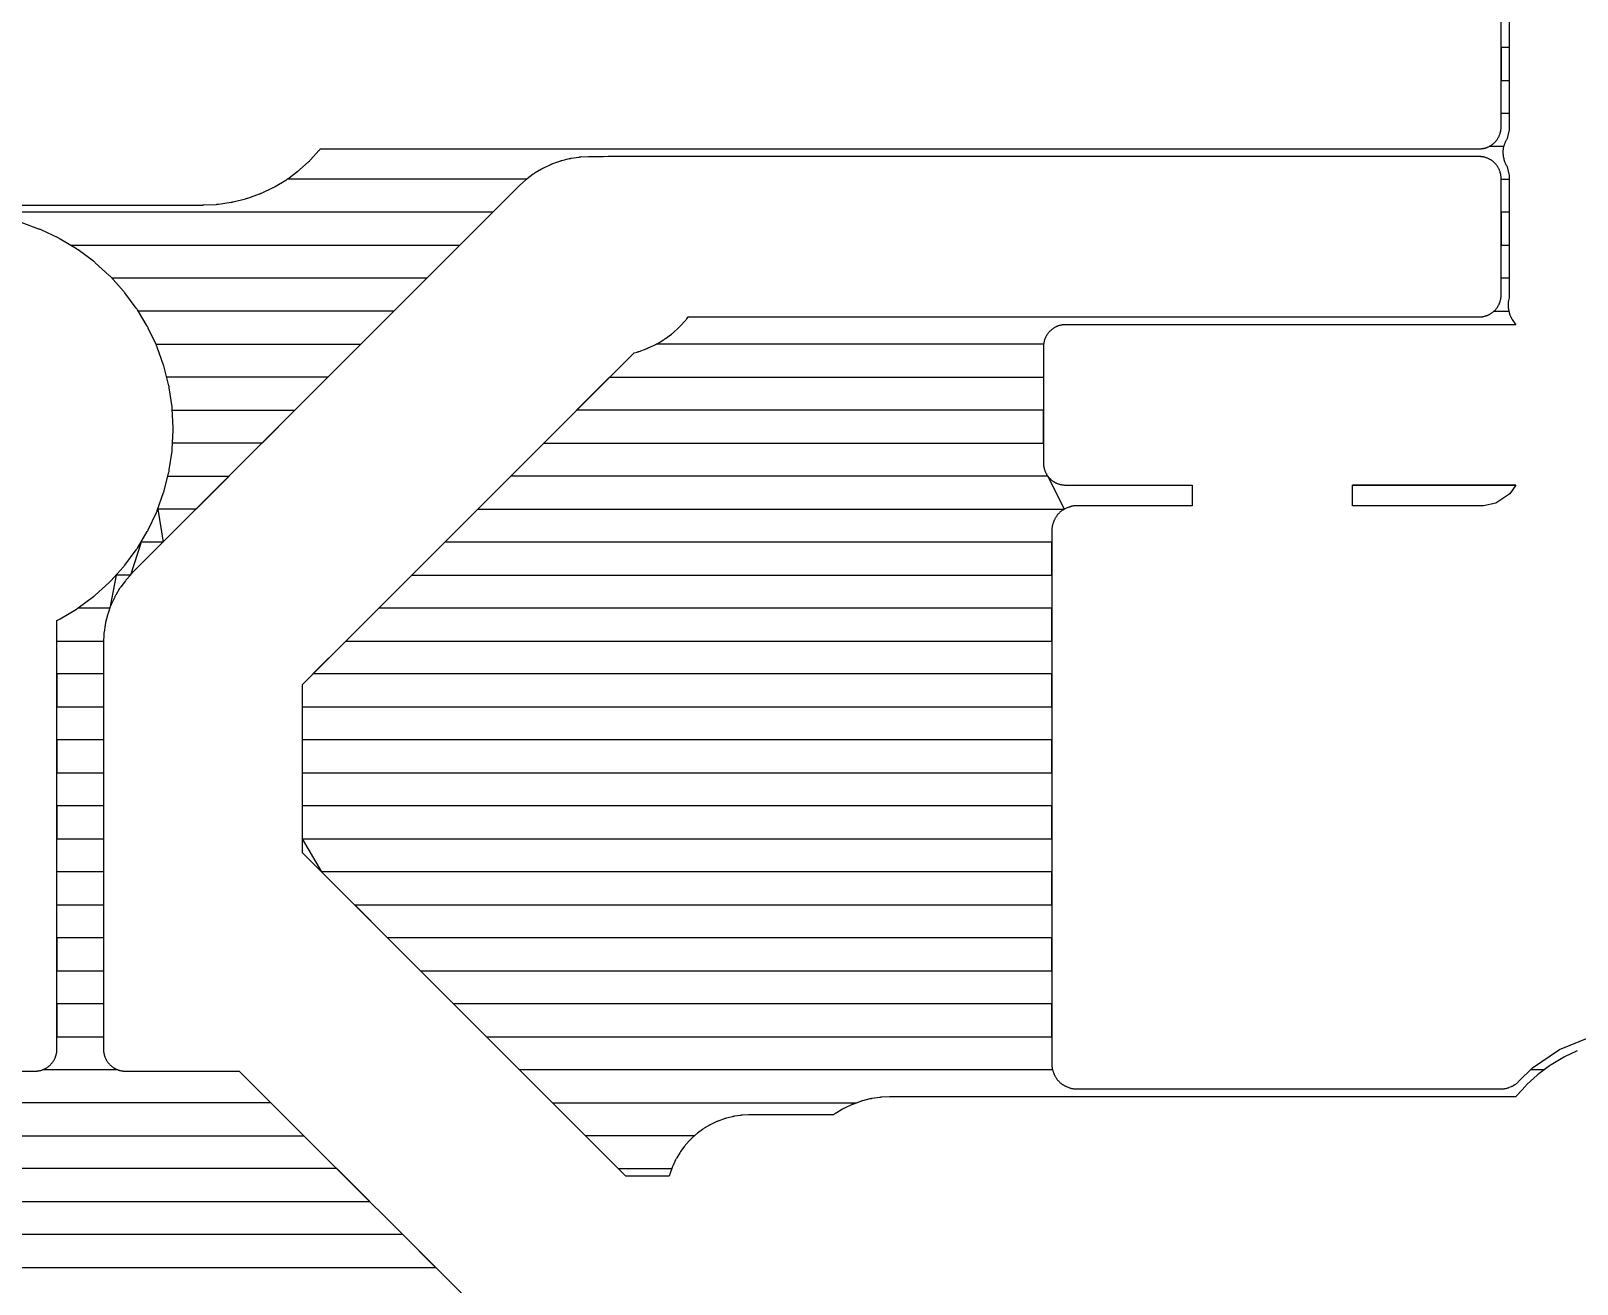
# Model space of a CAD drawing. Header units: metres. Extents: x 141.3 to 191.2, y -114.6 to -61.8.
# Drawn here: x 166.91 to 172.89, y -86.87 to -82.03 of the extents above; entities that cross this region are included whole.
import ezdxf

# ---------------------------------------------------------------- set-up
doc = ezdxf.new("R2010")
doc.units = ezdxf.units.M

msp = doc.modelspace()

# ---------------------------------------------------------------- linework, layer by layer
for points in [[(172.595, -80.9435), (172.6255, -80.9435), (172.6255, -80.816), (172.595, -80.816), (172.595, -80.6885), (172.6255, -80.6885), (172.6255, -81.071), (172.595, -81.071), (172.595, -81.9635), (172.6255, -81.9635), (172.6255, -82.091), (172.595, -82.091), (172.595, -82.2185), (172.6255, -82.2185), (172.6255, -82.346), (172.595, -82.346)], [(158.3716, -82.7003), (167.5729, -82.7003), (167.575, -82.7002), (167.5771, -82.7001), (167.6261, -82.6977), (167.6282, -82.6976), (167.6303, -82.6974), (167.6324, -82.6972), (167.6344, -82.6969), (167.683, -82.6897), (167.6851, -82.6894), (167.6871, -82.689), (167.6892, -82.6886), (167.6912, -82.6881), (167.7388, -82.6762), (167.7408, -82.6756), (167.7428, -82.675), (167.7448, -82.6744), (167.7468, -82.6737), (167.793, -82.6572), (167.795, -82.6565), (167.7969, -82.6557), (167.7988, -82.6549), (167.8007, -82.654), (167.8451, -82.633), (167.847, -82.6321), (167.8488, -82.6311), (167.8507, -82.6301), (167.8525, -82.6291), (167.8946, -82.6038), (167.8963, -82.6028), (167.8981, -82.6016), (167.8998, -82.6004), (167.9015, -82.5992), (167.9409, -82.57), (167.9426, -82.5687), (167.9442, -82.5674), (167.9458, -82.5661), (167.9474, -82.5647), (167.9838, -82.5317), (167.9853, -82.5303), (167.9868, -82.5288), (167.9882, -82.5273), (167.9896, -82.5258), (168.0226, -82.4894), (168.024, -82.4879), (168.0253, -82.4863), (168.0266, -82.4846), (168.0278, -82.4831), (171.71, -82.4831), (171.7121, -82.4831), (171.7142, -82.483), (171.7144, -82.483), (172.51, -82.483), (172.5121, -82.483), (172.5142, -82.4829), (172.5163, -82.4828), (172.5183, -82.4826), (172.5204, -82.4824), (172.5225, -82.4821), (172.5245, -82.4817), (172.5266, -82.4814), (172.5286, -82.4809), (172.5307, -82.4805), (172.5327, -82.4799), (172.5347, -82.4793), (172.5367, -82.4787), (172.5386, -82.478), (172.5406, -82.4773), (172.5425, -82.4765), (172.5444, -82.4757), (172.5463, -82.4748), (172.5482, -82.4739), (172.5501, -82.473), (172.5519, -82.472), (172.5537, -82.4709), (172.5555, -82.4698), (172.5572, -82.4687), (172.5589, -82.4675), (172.5606, -82.4663), (172.5623, -82.465), (172.5639, -82.4637), (172.5655, -82.4624), (172.5671, -82.461), (172.5686, -82.4596), (172.5701, -82.4581), (172.5716, -82.4566), (172.573, -82.4551), (172.5744, -82.4535), (172.5757, -82.4519), (172.577, -82.4503), (172.5783, -82.4486), (172.5795, -82.4469), (172.5807, -82.4452), (172.5818, -82.4435), (172.5829, -82.4417), (172.584, -82.4399), (172.585, -82.4381), (172.5859, -82.4362), (172.5868, -82.4343), (172.5877, -82.4324), (172.5885, -82.4305), (172.5893, -82.4286), (172.59, -82.4266), (172.5907, -82.4247), (172.5913, -82.4227), (172.5919, -82.4207), (172.5925, -82.4187), (172.5929, -82.4166), (172.5934, -82.4146), (172.5937, -82.4125), (172.5941, -82.4105), (172.5944, -82.4084), (172.5946, -82.4063), (172.5948, -82.4043), (172.5949, -82.4022), (172.595, -82.4001), (172.595, -82.398), (172.595, -81.948)], [(172.6255, -81.9366), (172.6255, -82.4094), (172.6188, -82.4431), (172.6179, -82.4444), (172.6168, -82.4461), (172.6157, -82.4479), (172.6146, -82.4497), (172.6136, -82.4516), (172.6127, -82.4534), (172.6117, -82.4553), (172.6109, -82.4572), (172.6101, -82.4591), (172.6083, -82.4632), (172.6076, -82.4652), (172.6068, -82.4671), (172.6062, -82.4691), (172.6055, -82.4711), (172.6049, -82.4731), (172.6044, -82.4751), (172.6039, -82.4771), (172.6035, -82.4792), (172.6031, -82.4812), (172.6028, -82.4833), (172.6025, -82.4854), (172.6023, -82.4874), (172.6021, -82.4895), (172.602, -82.4916), (172.6019, -82.4937), (172.6019, -82.4958), (172.6019, -82.4978), (172.602, -82.4999), (172.6021, -82.502), (172.6023, -82.5041), (172.6025, -82.5062), (172.6028, -82.5082), (172.6031, -82.5103), (172.6035, -82.5123), (172.6052, -82.521), (172.6057, -82.523), (172.6061, -82.525), (172.6067, -82.5271), (172.6072, -82.5291), (172.6079, -82.531), (172.6086, -82.533), (172.6093, -82.535), (172.6101, -82.5369), (172.6109, -82.5388), (172.6117, -82.5407), (172.6127, -82.5426), (172.6136, -82.5445), (172.6146, -82.5463), (172.6157, -82.5481), (172.6168, -82.5499), (172.6179, -82.5516), (172.6188, -82.5529), (172.6255, -82.5866), (172.6255, -83.0594), (172.6234, -83.0699), (172.623, -83.0719), (172.6227, -83.074), (172.6224, -83.076), (172.6222, -83.0781), (172.622, -83.0802), (172.6219, -83.0823), (172.6218, -83.0844), (172.6218, -83.0865), (172.6218, -83.0885), (172.6219, -83.0906), (172.622, -83.0927), (172.6222, -83.0948), (172.6224, -83.0969), (172.6227, -83.0989), (172.623, -83.101), (172.6234, -83.103), (172.6251, -83.1117), (172.6256, -83.1137), (172.626, -83.1157), (172.6266, -83.1178), (172.6272, -83.1198), (172.6278, -83.1217), (172.6285, -83.1237), (172.6292, -83.1257), (172.63, -83.1276), (172.6308, -83.1295), (172.6317, -83.1314), (172.6326, -83.1333), (172.6335, -83.1352), (172.6345, -83.137), (172.6356, -83.1388), (172.6367, -83.1406), (172.6378, -83.1423), (172.6516, -83.163), (172.5334, -83.163), (172.5313, -83.163), (172.5292, -83.1631), (172.5272, -83.1632), (172.5251, -83.1634), (172.5241, -83.1635), (172.5191, -83.1635), (172.5183, -83.1634), (172.5163, -83.1632), (172.5142, -83.1631), (172.5121, -83.163), (172.51, -83.163), (170.91, -83.163), (170.9079, -83.163), (170.9058, -83.1631), (170.9037, -83.1632), (170.9017, -83.1634), (170.8996, -83.1636), (170.8975, -83.1639), (170.8955, -83.1643), (170.8934, -83.1646), (170.8914, -83.1651), (170.8893, -83.1655), (170.8873, -83.1661), (170.8853, -83.1667), (170.8833, -83.1673), (170.8814, -83.168), (170.8794, -83.1687), (170.8775, -83.1695), (170.8756, -83.1703), (170.8737, -83.1712), (170.8718, -83.1721), (170.8699, -83.173), (170.8681, -83.174), (170.8663, -83.1751), (170.8645, -83.1762), (170.8628, -83.1773), (170.8611, -83.1785), (170.8594, -83.1797), (170.8577, -83.181), (170.8561, -83.1823), (170.8545, -83.1836), (170.8529, -83.185), (170.8514, -83.1864), (170.8499, -83.1879), (170.8484, -83.1894), (170.847, -83.1909), (170.8456, -83.1925), (170.8443, -83.1941), (170.843, -83.1957), (170.8417, -83.1974), (170.8405, -83.1991), (170.8393, -83.2008), (170.8382, -83.2025), (170.8371, -83.2043), (170.836, -83.2061), (170.835, -83.2079), (170.8341, -83.2098), (170.8332, -83.2117), (170.8323, -83.2136), (170.8315, -83.2155), (170.8307, -83.2174), (170.83, -83.2194), (170.8293, -83.2213), (170.8287, -83.2233), (170.8281, -83.2253), (170.8275, -83.2273), (170.8271, -83.2294), (170.8266, -83.2314), (170.8263, -83.2335), (170.8259, -83.2355), (170.8256, -83.2376), (170.8254, -83.2397), (170.8252, -83.2417), (170.8251, -83.2438), (170.825, -83.2459), (170.825, -83.248), (170.825, -83.698), (170.825, -83.7001), (170.8251, -83.7022), (170.8252, -83.7043), (170.8254, -83.7063), (170.8256, -83.7084), (170.8259, -83.7105), (170.8263, -83.7125), (170.8266, -83.7146), (170.8271, -83.7166), (170.8275, -83.7187), (170.8281, -83.7207), (170.8287, -83.7227), (170.8293, -83.7247), (170.83, -83.7266), (170.8307, -83.7286), (170.8315, -83.7305), (170.8323, -83.7324), (170.8332, -83.7343), (170.8341, -83.7362), (170.835, -83.7381), (170.836, -83.7399), (170.8371, -83.7417), (170.8382, -83.7435), (170.8393, -83.7452), (170.8405, -83.7469), (170.8417, -83.7486), (170.843, -83.7503), (170.8443, -83.7519), (170.8456, -83.7535), (170.847, -83.7551), (170.8484, -83.7566), (170.8499, -83.7581), (170.8514, -83.7596), (170.8529, -83.761), (170.8545, -83.7624), (170.8561, -83.7637), (170.8577, -83.765), (170.8594, -83.7663), (170.8611, -83.7675), (170.8628, -83.7687), (170.8645, -83.7698), (170.8663, -83.7709), (170.8681, -83.772), (170.8699, -83.773), (170.8718, -83.7739), (170.8737, -83.7748), (170.8756, -83.7757), (170.8775, -83.7765), (170.8794, -83.7773), (170.8814, -83.778), (170.8833, -83.7787), (170.8853, -83.7793), (170.8873, -83.7799), (170.8893, -83.7805), (170.8914, -83.7809), (170.8934, -83.7814), (170.8955, -83.7817), (170.8975, -83.7821), (170.8996, -83.7824), (170.9017, -83.7826), (170.9037, -83.7828), (170.9058, -83.7829), (170.9079, -83.783), (170.91, -83.783), (171.4, -83.783), (171.4, -83.863), (170.9535, -83.863), (170.9514, -83.863), (170.9493, -83.8631), (170.9472, -83.8632), (170.9452, -83.8634), (170.9431, -83.8636), (170.941, -83.8639), (170.939, -83.8643), (170.9369, -83.8646), (170.9349, -83.8651), (170.9328, -83.8655), (170.9308, -83.8661), (170.9288, -83.8667), (170.9268, -83.8673), (170.9249, -83.868), (170.9229, -83.8687), (170.921, -83.8695), (170.9128, -83.8728), (170.9109, -83.8737), (170.909, -83.8745), (170.9072, -83.8754), (170.9053, -83.8764), (170.9035, -83.8774), (170.9017, -83.8785), (170.8999, -83.8796), (170.8981, -83.8807), (170.8964, -83.8819), (170.8947, -83.8831), (170.8931, -83.8844), (170.8914, -83.8857), (170.8898, -83.887), (170.8883, -83.8884), (170.8868, -83.8898), (170.8853, -83.8913), (170.8838, -83.8928), (170.8824, -83.8943), (170.881, -83.8958), (170.8797, -83.8974), (170.8784, -83.8991), (170.8771, -83.9007), (170.8759, -83.9024), (170.8747, -83.9041), (170.8736, -83.9059), (170.8725, -83.9077), (170.8714, -83.9095), (170.8704, -83.9113), (170.8694, -83.9132), (170.8685, -83.915), (170.8677, -83.9169), (170.8668, -83.9188), (170.8635, -83.927), (170.8627, -83.9289), (170.862, -83.9309), (170.8613, -83.9328), (170.8607, -83.9348), (170.8601, -83.9368), (170.8595, -83.9388), (170.8591, -83.9409), (170.8586, -83.9429), (170.8583, -83.945), (170.8579, -83.947), (170.8576, -83.9491), (170.8574, -83.9512), (170.8572, -83.9532), (170.8571, -83.9553), (170.857, -83.9574), (170.857, -83.9595), (170.857, -86.0215), (170.857, -86.0236), (170.8571, -86.0257), (170.8572, -86.0278), (170.8574, -86.0298), (170.8576, -86.0319), (170.8579, -86.034), (170.8583, -86.036), (170.8586, -86.0381), (170.8591, -86.0401), (170.8595, -86.0422), (170.8601, -86.0442), (170.8607, -86.0462), (170.8613, -86.0482), (170.862, -86.0501), (170.8627, -86.0521), (170.8635, -86.054), (170.8668, -86.0622), (170.8677, -86.0641), (170.8685, -86.066), (170.8694, -86.0678), (170.8704, -86.0697), (170.8714, -86.0715), (170.8725, -86.0733), (170.8736, -86.0751), (170.8747, -86.0769), (170.8759, -86.0786), (170.8771, -86.0803), (170.8784, -86.0819), (170.8797, -86.0836), (170.881, -86.0852), (170.8824, -86.0867), (170.8838, -86.0882), (170.8853, -86.0897), (170.8868, -86.0912), (170.8883, -86.0926), (170.8898, -86.094), (170.8914, -86.0953), (170.8931, -86.0966), (170.8947, -86.0979), (170.8964, -86.0991), (170.8981, -86.1003), (170.8999, -86.1014), (170.9017, -86.1025), (170.9035, -86.1036), (170.9053, -86.1046), (170.9072, -86.1056), (170.909, -86.1065), (170.9109, -86.1073), (170.9128, -86.1082), (170.921, -86.1115), (170.9229, -86.1123), (170.9249, -86.113), (170.9268, -86.1137), (170.9288, -86.1143), (170.9308, -86.1149), (170.9328, -86.1155), (170.9349, -86.1159), (170.9369, -86.1164), (170.939, -86.1167), (170.941, -86.1171), (170.9431, -86.1174), (170.9452, -86.1176), (170.9472, -86.1178), (170.9493, -86.1179), (170.9514, -86.118), (170.9535, -86.118), (172.5942, -86.118), (172.5963, -86.118), (172.5984, -86.1179), (172.6005, -86.1178), (172.6026, -86.1176), (172.6046, -86.1174), (172.6067, -86.1171), (172.6088, -86.1167), (172.6108, -86.1164), (172.6128, -86.1159), (172.6149, -86.1155), (172.6169, -86.1149), (172.6189, -86.1143), (172.6209, -86.1137), (172.6229, -86.113), (172.6248, -86.1123), (172.6267, -86.1115), (172.6349, -86.1082), (172.6368, -86.1073), (172.6387, -86.1065), (172.6406, -86.1056), (172.6424, -86.1046), (172.6443, -86.1036), (172.6461, -86.1025), (172.6478, -86.1014), (172.6496, -86.1003), (172.6513, -86.0991), (172.653, -86.0979), (172.6547, -86.0966), (172.6563, -86.0953), (172.6579, -86.094), (172.6594, -86.0926), (172.661, -86.0912), (172.6625, -86.0897), (172.7162, -86.036), (172.8211, -85.9659), (172.9377, -85.9176)], [(172.8891, -85.9708), (172.8872, -85.9716), (172.8407, -85.9937), (172.8388, -85.9946), (172.8369, -85.9955), (172.8351, -85.9965), (172.8333, -85.9976), (172.7891, -86.0241), (172.7874, -86.0252), (172.7856, -86.0263), (172.7839, -86.0275), (172.7822, -86.0287), (172.7408, -86.0594), (172.7391, -86.0607), (172.7375, -86.062), (172.7359, -86.0633), (172.7344, -86.0647), (172.6962, -86.0993), (172.6947, -86.1007), (172.6932, -86.1022), (172.6917, -86.1037), (172.6903, -86.1052), (172.6557, -86.1434), (172.6543, -86.1449), (172.653, -86.1465), (172.6517, -86.1481), (172.6515, -86.1484), (170.233, -86.1484), (170.2309, -86.1484), (170.2288, -86.1485), (170.1994, -86.1499), (170.1973, -86.15), (170.1952, -86.1502), (170.1932, -86.1504), (170.1911, -86.1507), (170.162, -86.155), (170.1599, -86.1554), (170.1579, -86.1558), (170.1558, -86.1562), (170.1538, -86.1567), (170.1252, -86.1638), (170.1232, -86.1644), (170.1212, -86.1649), (170.1192, -86.1656), (170.1172, -86.1662), (170.0895, -86.1762), (170.0875, -86.1769), (170.0856, -86.1777), (170.0837, -86.1785), (170.0818, -86.1794), (170.0552, -86.192), (170.0533, -86.1929), (170.0514, -86.1938), (170.0496, -86.1948), (170.0478, -86.1959), (170.0225, -86.211), (170.0208, -86.2121), (170.019, -86.2133), (170.0173, -86.2144), (170.0156, -86.2157), (170.0125, -86.218), (169.6885, -86.218), (169.6864, -86.218), (169.6843, -86.2181), (169.6611, -86.2192), (169.659, -86.2194), (169.6569, -86.2196), (169.6548, -86.2198), (169.6527, -86.2201), (169.6297, -86.2235), (169.6276, -86.2238), (169.6256, -86.2242), (169.6235, -86.2246), (169.6215, -86.2251), (169.5989, -86.2308), (169.5969, -86.2313), (169.5949, -86.2319), (169.5929, -86.2325), (169.5909, -86.2332), (169.569, -86.241), (169.567, -86.2418), (169.5651, -86.2425), (169.5632, -86.2434), (169.5613, -86.2442), (169.5402, -86.2542), (169.5383, -86.2551), (169.5365, -86.2561), (169.5346, -86.2571), (169.5328, -86.2581), (169.5129, -86.2701), (169.5111, -86.2712), (169.5093, -86.2724), (169.5076, -86.2735), (169.5059, -86.2748), (169.4872, -86.2886), (169.4855, -86.2899), (169.4839, -86.2912), (169.4823, -86.2925), (169.4807, -86.2939), (169.4635, -86.3096), (169.462, -86.311), (169.4605, -86.3125), (169.459, -86.314), (169.4576, -86.3155), (169.4419, -86.3327), (169.4405, -86.3343), (169.4392, -86.3359), (169.4379, -86.3375), (169.4366, -86.3392), (169.4228, -86.3579), (169.4215, -86.3596), (169.4204, -86.3613), (169.4192, -86.3631), (169.4181, -86.3649), (169.4061, -86.3848), (169.4051, -86.3866), (169.4041, -86.3885), (169.4031, -86.3903), (169.4022, -86.3922), (169.3922, -86.4133), (169.3914, -86.4152), (169.3905, -86.4171), (169.3898, -86.419), (169.389, -86.421), (169.3812, -86.4429), (169.3812, -86.4429), (169.3811, -86.4431), (169.3805, -86.445), (169.3799, -86.447), (169.3793, -86.4489), (169.3788, -86.4509), (169.3777, -86.4554), (169.21, -86.4554), (167.9591, -85.2045), (167.9591, -84.5535), (169.2411, -83.2716), (169.2528, -83.2687), (169.2548, -83.2681), (169.2568, -83.2676), (169.2588, -83.2669), (169.2608, -83.2663), (169.2885, -83.2563), (169.2905, -83.2556), (169.2924, -83.2548), (169.2943, -83.254), (169.2962, -83.2531), (169.3228, -83.2405), (169.3247, -83.2396), (169.3266, -83.2387), (169.3284, -83.2377), (169.3302, -83.2366), (169.3555, -83.2215), (169.3572, -83.2204), (169.359, -83.2192), (169.3607, -83.2181), (169.3624, -83.2168), (169.386, -83.1993), (169.3877, -83.198), (169.3893, -83.1967), (169.3909, -83.1954), (169.3925, -83.194), (169.4143, -83.1742), (169.4158, -83.1728), (169.4173, -83.1713), (169.4188, -83.1698), (169.4202, -83.1683), (169.44, -83.1465), (169.4414, -83.1449), (169.4427, -83.1433), (169.444, -83.1417), (169.4453, -83.14), (169.4504, -83.1331), (171.71, -83.1331), (171.7121, -83.1331), (171.7142, -83.133), (171.7144, -83.133), (172.51, -83.133), (172.5121, -83.133), (172.5142, -83.1329), (172.5163, -83.1328), (172.5183, -83.1326), (172.5204, -83.1324), (172.5225, -83.1321), (172.5245, -83.1317), (172.5266, -83.1314), (172.5286, -83.1309), (172.5307, -83.1305), (172.5327, -83.1299), (172.5347, -83.1293), (172.5367, -83.1287), (172.5386, -83.128), (172.5406, -83.1273), (172.5425, -83.1265), (172.5444, -83.1257), (172.5463, -83.1248), (172.5482, -83.1239), (172.5501, -83.123), (172.5519, -83.122), (172.5537, -83.1209), (172.5555, -83.1198), (172.5572, -83.1187), (172.5589, -83.1175), (172.5606, -83.1163), (172.5623, -83.115), (172.5639, -83.1137), (172.5655, -83.1124), (172.5671, -83.111), (172.5686, -83.1096), (172.5701, -83.1081), (172.5716, -83.1066), (172.573, -83.1051), (172.5744, -83.1035), (172.5757, -83.1019), (172.577, -83.1003), (172.5783, -83.0986), (172.5795, -83.0969), (172.5807, -83.0952), (172.5818, -83.0935), (172.5829, -83.0917), (172.584, -83.0899), (172.585, -83.0881), (172.5859, -83.0862), (172.5868, -83.0843), (172.5877, -83.0824), (172.5885, -83.0805), (172.5893, -83.0786), (172.59, -83.0766), (172.5907, -83.0747), (172.5913, -83.0727), (172.5919, -83.0707), (172.5925, -83.0687), (172.5929, -83.0666), (172.5934, -83.0646), (172.5937, -83.0625), (172.5941, -83.0605), (172.5944, -83.0584), (172.5946, -83.0563), (172.5948, -83.0543), (172.5949, -83.0522), (172.595, -83.0501), (172.595, -83.048), (172.595, -82.598), (172.595, -82.5959), (172.5949, -82.5938), (172.5948, -82.5917), (172.5946, -82.5897), (172.5944, -82.5876), (172.5941, -82.5855), (172.5937, -82.5835), (172.5934, -82.5814), (172.5929, -82.5794), (172.5925, -82.5773), (172.5919, -82.5753), (172.5913, -82.5733), (172.5907, -82.5713), (172.59, -82.5694), (172.5893, -82.5674), (172.5885, -82.5655), (172.5877, -82.5636), (172.5868, -82.5617), (172.5859, -82.5598), (172.585, -82.5579), (172.584, -82.5561), (172.5829, -82.5543), (172.5818, -82.5525), (172.5807, -82.5508), (172.5795, -82.5491), (172.5783, -82.5474), (172.577, -82.5457), (172.5757, -82.5441), (172.5744, -82.5425), (172.573, -82.5409), (172.5716, -82.5394), (172.5701, -82.5379), (172.5686, -82.5364), (172.5671, -82.535), (172.5655, -82.5336), (172.5639, -82.5323), (172.5623, -82.531), (172.5606, -82.5297), (172.5589, -82.5285), (172.5572, -82.5273), (172.5555, -82.5262), (172.5537, -82.5251), (172.5519, -82.524), (172.5501, -82.523), (172.5482, -82.5221), (172.5463, -82.5212), (172.5444, -82.5203), (172.5425, -82.5195), (172.5406, -82.5187), (172.5386, -82.518), (172.5367, -82.5173), (172.5347, -82.5167), (172.5327, -82.5161), (172.5307, -82.5155), (172.5286, -82.5151), (172.5266, -82.5146), (172.5245, -82.5143), (172.5225, -82.5139), (172.5204, -82.5136), (172.5183, -82.5134), (172.5163, -82.5132), (172.5142, -82.5131), (172.5121, -82.513), (172.51, -82.513), (171.7144, -82.513), (171.7142, -82.513), (171.7121, -82.5129), (171.71, -82.5129), (169.145, -82.5129), (169.1429, -82.5129), (169.1408, -82.513), (169.1233, -82.5139), (169.069, -82.5139), (169.0669, -82.5139), (169.0648, -82.514), (169.0354, -82.5154), (169.0333, -82.5155), (169.0312, -82.5157), (169.0292, -82.5159), (169.0271, -82.5162), (168.998, -82.5205), (168.9959, -82.5209), (168.9939, -82.5213), (168.9918, -82.5217), (168.9898, -82.5222), (168.9612, -82.5293), (168.9592, -82.5299), (168.9572, -82.5304), (168.9552, -82.5311), (168.9532, -82.5317), (168.9255, -82.5417), (168.9235, -82.5424), (168.9216, -82.5432), (168.9197, -82.544), (168.9178, -82.5449), (168.8912, -82.5575), (168.8893, -82.5584), (168.8874, -82.5593), (168.8856, -82.5603), (168.8838, -82.5614), (168.8585, -82.5765), (168.8568, -82.5776), (168.855, -82.5788), (168.8533, -82.5799), (168.8516, -82.5812), (168.828, -82.5987), (168.8263, -82.6), (168.8247, -82.6013), (168.8231, -82.6026), (168.8215, -82.604), (168.7997, -82.6238), (168.7982, -82.6252), (168.7967, -82.6267), (167.3017, -84.1217), (167.3002, -84.1232), (167.2988, -84.1247), (167.279, -84.1465), (167.2776, -84.1481), (167.2763, -84.1497), (167.275, -84.1513), (167.2737, -84.153), (167.2562, -84.1766), (167.2549, -84.1783), (167.2538, -84.18), (167.2526, -84.1818), (167.2515, -84.1835), (167.2364, -84.2088), (167.2353, -84.2106), (167.2343, -84.2124), (167.2334, -84.2143), (167.2325, -84.2162), (167.2199, -84.2428), (167.219, -84.2447), (167.2182, -84.2466), (167.2174, -84.2485), (167.2167, -84.2505), (167.2067, -84.2782), (167.2067, -84.2782), (167.2067, -84.2784), (167.206, -84.2803), (167.2054, -84.2823), (167.2048, -84.2842), (167.2043, -84.2862), (167.1972, -84.3148), (167.1967, -84.3168), (167.1963, -84.3189), (167.1959, -84.3209), (167.1955, -84.323), (167.1912, -84.3521), (167.1909, -84.3542), (167.1907, -84.3562), (167.1905, -84.3583), (167.1904, -84.3604), (167.189, -84.3898), (167.1889, -84.3919), (167.1889, -84.394), (167.1889, -85.364)], [(172.6048, -82.4735), (172.549, -82.4735)], [(168.825, -82.601), (167.899, -82.601)], [(172.595, -82.601), (172.6255, -82.601), (172.6255, -82.7285), (172.595, -82.7285), (172.595, -82.856), (172.6255, -82.856), (172.6255, -82.9835), (172.595, -82.9835)], [(168.6948, -82.7285), (158.3019, -82.7285)], [(166.324, -86.049), (166.924, -86.049), (166.9261, -86.049), (166.9282, -86.0489), (166.9303, -86.0488), (166.9323, -86.0486), (166.9344, -86.0484), (166.9365, -86.0481), (166.9385, -86.0477), (166.9406, -86.0474), (166.9426, -86.0469), (166.9447, -86.0465), (166.9467, -86.0459), (166.9487, -86.0453), (166.9507, -86.0447), (166.9526, -86.044), (166.9546, -86.0433), (166.9565, -86.0425), (166.9584, -86.0417), (166.9603, -86.0408), (166.9622, -86.0399), (166.9641, -86.039), (166.9659, -86.038), (166.9677, -86.0369), (166.9695, -86.0358), (166.9712, -86.0347), (166.9729, -86.0335), (166.9746, -86.0323), (166.9763, -86.031), (166.9779, -86.0297), (166.9795, -86.0284), (166.9811, -86.027), (166.9826, -86.0256), (166.9841, -86.0241), (166.9856, -86.0226), (166.987, -86.0211), (166.9884, -86.0195), (166.9897, -86.0179), (166.991, -86.0163), (166.9923, -86.0146), (166.9935, -86.0129), (166.9947, -86.0112), (166.9958, -86.0095), (166.9969, -86.0077), (166.998, -86.0059), (166.999, -86.0041), (166.9999, -86.0022), (167.0008, -86.0003), (167.0017, -85.9984), (167.0025, -85.9965), (167.0033, -85.9946), (167.004, -85.9926), (167.0047, -85.9907), (167.0053, -85.9887), (167.0059, -85.9867), (167.0065, -85.9847), (167.0069, -85.9826), (167.0074, -85.9806), (167.0077, -85.9785), (167.0081, -85.9765), (167.0084, -85.9744), (167.0086, -85.9723), (167.0088, -85.9703), (167.0089, -85.9682), (167.009, -85.9661), (167.009, -85.964), (167.009, -85.3691), (167.009, -85.3682), (167.0091, -85.3661), (167.0091, -85.364), (167.0091, -84.3065), (167.0139, -84.3043), (167.0158, -84.3034), (167.0176, -84.3024), (167.0194, -84.3014), (167.0212, -84.3003), (167.0844, -84.2625), (167.0862, -84.2614), (167.0879, -84.2603), (167.0896, -84.2591), (167.0913, -84.2579), (167.1504, -84.214), (167.1521, -84.2128), (167.1537, -84.2115), (167.1553, -84.2101), (167.1569, -84.2087), (167.2114, -84.1593), (167.2129, -84.1579), (167.2144, -84.1564), (167.2159, -84.1549), (167.2173, -84.1534), (167.2667, -84.0989), (167.2681, -84.0973), (167.2695, -84.0957), (167.2708, -84.0941), (167.272, -84.0924), (167.3159, -84.0333), (167.3171, -84.0316), (167.3183, -84.0299), (167.3194, -84.0282), (167.3205, -84.0264), (167.3583, -83.9632), (167.3594, -83.9614), (167.3604, -83.9596), (167.3614, -83.9578), (167.3623, -83.9559), (167.3937, -83.8894), (167.3946, -83.8875), (167.3954, -83.8855), (167.3962, -83.8836), (167.3969, -83.8816), (167.4217, -83.8123), (167.4217, -83.8123), (167.4218, -83.8122), (167.4225, -83.8103), (167.4231, -83.8083), (167.4236, -83.8063), (167.4242, -83.8044), (167.442, -83.733), (167.4425, -83.7309), (167.443, -83.7289), (167.4433, -83.7268), (167.4437, -83.7248), (167.4545, -83.652), (167.4547, -83.6499), (167.455, -83.6478), (167.4552, -83.6458), (167.4553, -83.6437), (167.4589, -83.5702), (167.459, -83.5681), (167.459, -83.566), (167.459, -83.5639), (167.4589, -83.5618), (167.4553, -83.4883), (167.4552, -83.4862), (167.455, -83.4842), (167.4547, -83.4821), (167.4545, -83.48), (167.4437, -83.4072), (167.4433, -83.4052), (167.443, -83.4031), (167.4425, -83.4011), (167.442, -83.399), (167.4242, -83.3276), (167.4236, -83.3256), (167.423, -83.3236), (167.4224, -83.3216), (167.4217, -83.3197), (167.3969, -83.2504), (167.3962, -83.2484), (167.3954, -83.2465), (167.3946, -83.2445), (167.3937, -83.2426), (167.3623, -83.1761), (167.3614, -83.1742), (167.3604, -83.1724), (167.3594, -83.1706), (167.3583, -83.1688), (167.3205, -83.1056), (167.3194, -83.1038), (167.3183, -83.1021), (167.3171, -83.1004), (167.3159, -83.0987), (167.272, -83.0396), (167.2708, -83.0379), (167.2695, -83.0363), (167.2681, -83.0347), (167.2667, -83.0331), (167.2173, -82.9786), (167.2159, -82.9771), (167.2144, -82.9756), (167.2129, -82.9741), (167.2114, -82.9727), (167.1569, -82.9233), (167.1553, -82.9219), (167.1537, -82.9205), (167.1521, -82.9192), (167.1504, -82.918), (167.0913, -82.8741), (167.0896, -82.8729), (167.0879, -82.8717), (167.0862, -82.8706), (167.0844, -82.8695), (167.0212, -82.8317), (167.0194, -82.8306), (167.0176, -82.8296), (167.0158, -82.8286), (167.0139, -82.8277), (166.9474, -82.7963), (166.9455, -82.7954), (166.9435, -82.7946), (166.9416, -82.7938), (166.9396, -82.7931), (166.8703, -82.7683)], [(167.0619, -82.856), (168.5673, -82.856), (168.4398, -82.9835), (167.2218, -82.9835)], [(168.3123, -83.111), (167.3237, -83.111)], [(172.5671, -83.111), (172.625, -83.111)], [(167.3918, -83.2385), (168.1848, -83.2385), (168.0573, -83.366), (167.4338, -83.366)], [(170.8255, -83.2385), (169.3269, -83.2385)], [(170.8599, -86.0435), (168.7982, -86.0435), (168.6707, -85.916), (170.857, -85.916), (170.857, -85.7885), (168.5432, -85.7885), (168.4157, -85.661), (170.857, -85.661), (170.857, -85.5335), (168.2882, -85.5335), (168.1607, -85.406), (170.857, -85.406), (170.857, -85.2785), (168.0332, -85.2785), (167.9591, -85.151), (170.857, -85.151), (170.857, -85.0235), (167.9591, -85.0235), (167.9591, -84.896), (170.857, -84.896), (170.857, -84.7685), (167.9591, -84.7685), (167.9591, -84.641), (170.857, -84.641), (170.857, -84.5135), (167.9992, -84.5135), (168.1267, -84.386), (170.857, -84.386), (170.857, -84.2585), (168.2542, -84.2585), (168.3817, -84.131), (170.857, -84.131), (170.857, -84.0035), (168.5092, -84.0035), (168.6367, -83.876), (170.9061, -83.876), (170.8416, -83.7485), (168.7642, -83.7485), (168.8917, -83.621), (170.825, -83.621), (170.825, -83.4935), (169.0192, -83.4935), (169.1467, -83.366), (170.825, -83.366)], [(167.4555, -83.4935), (167.9298, -83.4935), (167.8023, -83.621), (167.4564, -83.621)], [(167.4382, -83.7485), (167.6748, -83.7485), (167.5473, -83.876), (167.399, -83.876), (167.4198, -84.0035), (167.3342, -84.0035), (167.2931, -84.131), (167.2376, -84.131), (167.2138, -84.2585), (167.0904, -84.2585)], [(172.02, -83.783), (172.6516, -83.783), (172.02, -83.783), (172.6516, -83.783), (172.629, -83.817), (172.5744, -83.8534), (172.5262, -83.863), (172.02, -83.863), (172.02, -83.783)], [(167.0091, -84.386), (167.1891, -84.386)], [(167.1889, -84.5135), (167.0091, -84.5135), (167.0091, -84.641), (167.1889, -84.641), (167.1889, -84.7685), (167.0091, -84.7685), (167.0091, -84.896), (167.1889, -84.896), (167.1889, -85.0235), (167.0091, -85.0235), (167.0091, -85.151), (167.1889, -85.151), (167.1889, -85.2785), (167.0091, -85.2785)], [(167.1889, -85.364), (167.1889, -85.3661), (167.189, -85.3682), (167.189, -85.3691), (167.189, -85.964), (167.189, -85.9661), (167.1891, -85.9682), (167.1892, -85.9703), (167.1894, -85.9723), (167.1896, -85.9744), (167.1899, -85.9765), (167.1903, -85.9785), (167.1906, -85.9806), (167.1911, -85.9826), (167.1915, -85.9847), (167.1921, -85.9867), (167.1927, -85.9887), (167.1933, -85.9907), (167.194, -85.9926), (167.1947, -85.9946), (167.1955, -85.9965), (167.1963, -85.9984), (167.1972, -86.0003), (167.1981, -86.0022), (167.199, -86.0041), (167.2, -86.0059), (167.2011, -86.0077), (167.2022, -86.0095), (167.2033, -86.0112), (167.2045, -86.0129), (167.2057, -86.0146), (167.207, -86.0163), (167.2083, -86.0179), (167.2096, -86.0195), (167.211, -86.0211), (167.2124, -86.0226), (167.2139, -86.0241), (167.2154, -86.0256), (167.2169, -86.027), (167.2185, -86.0284), (167.2201, -86.0297), (167.2217, -86.031), (167.2234, -86.0323), (167.2251, -86.0335), (167.2268, -86.0347), (167.2285, -86.0358), (167.2303, -86.0369), (167.2321, -86.038), (167.2339, -86.039), (167.2358, -86.0399), (167.2377, -86.0408), (167.2396, -86.0417), (167.2415, -86.0425), (167.2434, -86.0433), (167.2454, -86.044), (167.2473, -86.0447), (167.2493, -86.0453), (167.2513, -86.0459), (167.2533, -86.0465), (167.2554, -86.0469), (167.2574, -86.0474), (167.2595, -86.0477), (167.2615, -86.0481), (167.2636, -86.0484), (167.2657, -86.0486), (167.2677, -86.0488), (167.2698, -86.0489), (167.2719, -86.049), (167.274, -86.049), (167.7143, -86.049), (168.7782, -87.1128)], [(167.009, -85.406), (167.189, -85.406)], [(167.189, -85.5335), (167.009, -85.5335), (167.009, -85.661), (167.189, -85.661), (167.189, -85.7885), (167.009, -85.7885), (167.009, -85.916), (167.189, -85.916)], [(167.2439, -86.0435), (166.9541, -86.0435)], [(172.7622, -86.0435), (172.7087, -86.0435)], [(165.2842, -86.2985), (167.9638, -86.2985), (167.8363, -86.171), (165.4117, -86.171)], [(169.4757, -86.2985), (169.0532, -86.2985), (168.9257, -86.171), (170.1039, -86.171)], [(164.0869, -86.5535), (168.2188, -86.5535), (168.0913, -86.426), (165.1359, -86.426)], [(169.1807, -86.426), (169.3873, -86.426)], [(162.6395, -86.681), (162.065, -86.681), (162.065, -86.8085), (168.4738, -86.8085), (168.3463, -86.681), (164.0045, -86.681)]]:
    msp.add_lwpolyline(points)

doc.saveas('drawing.dxf')
